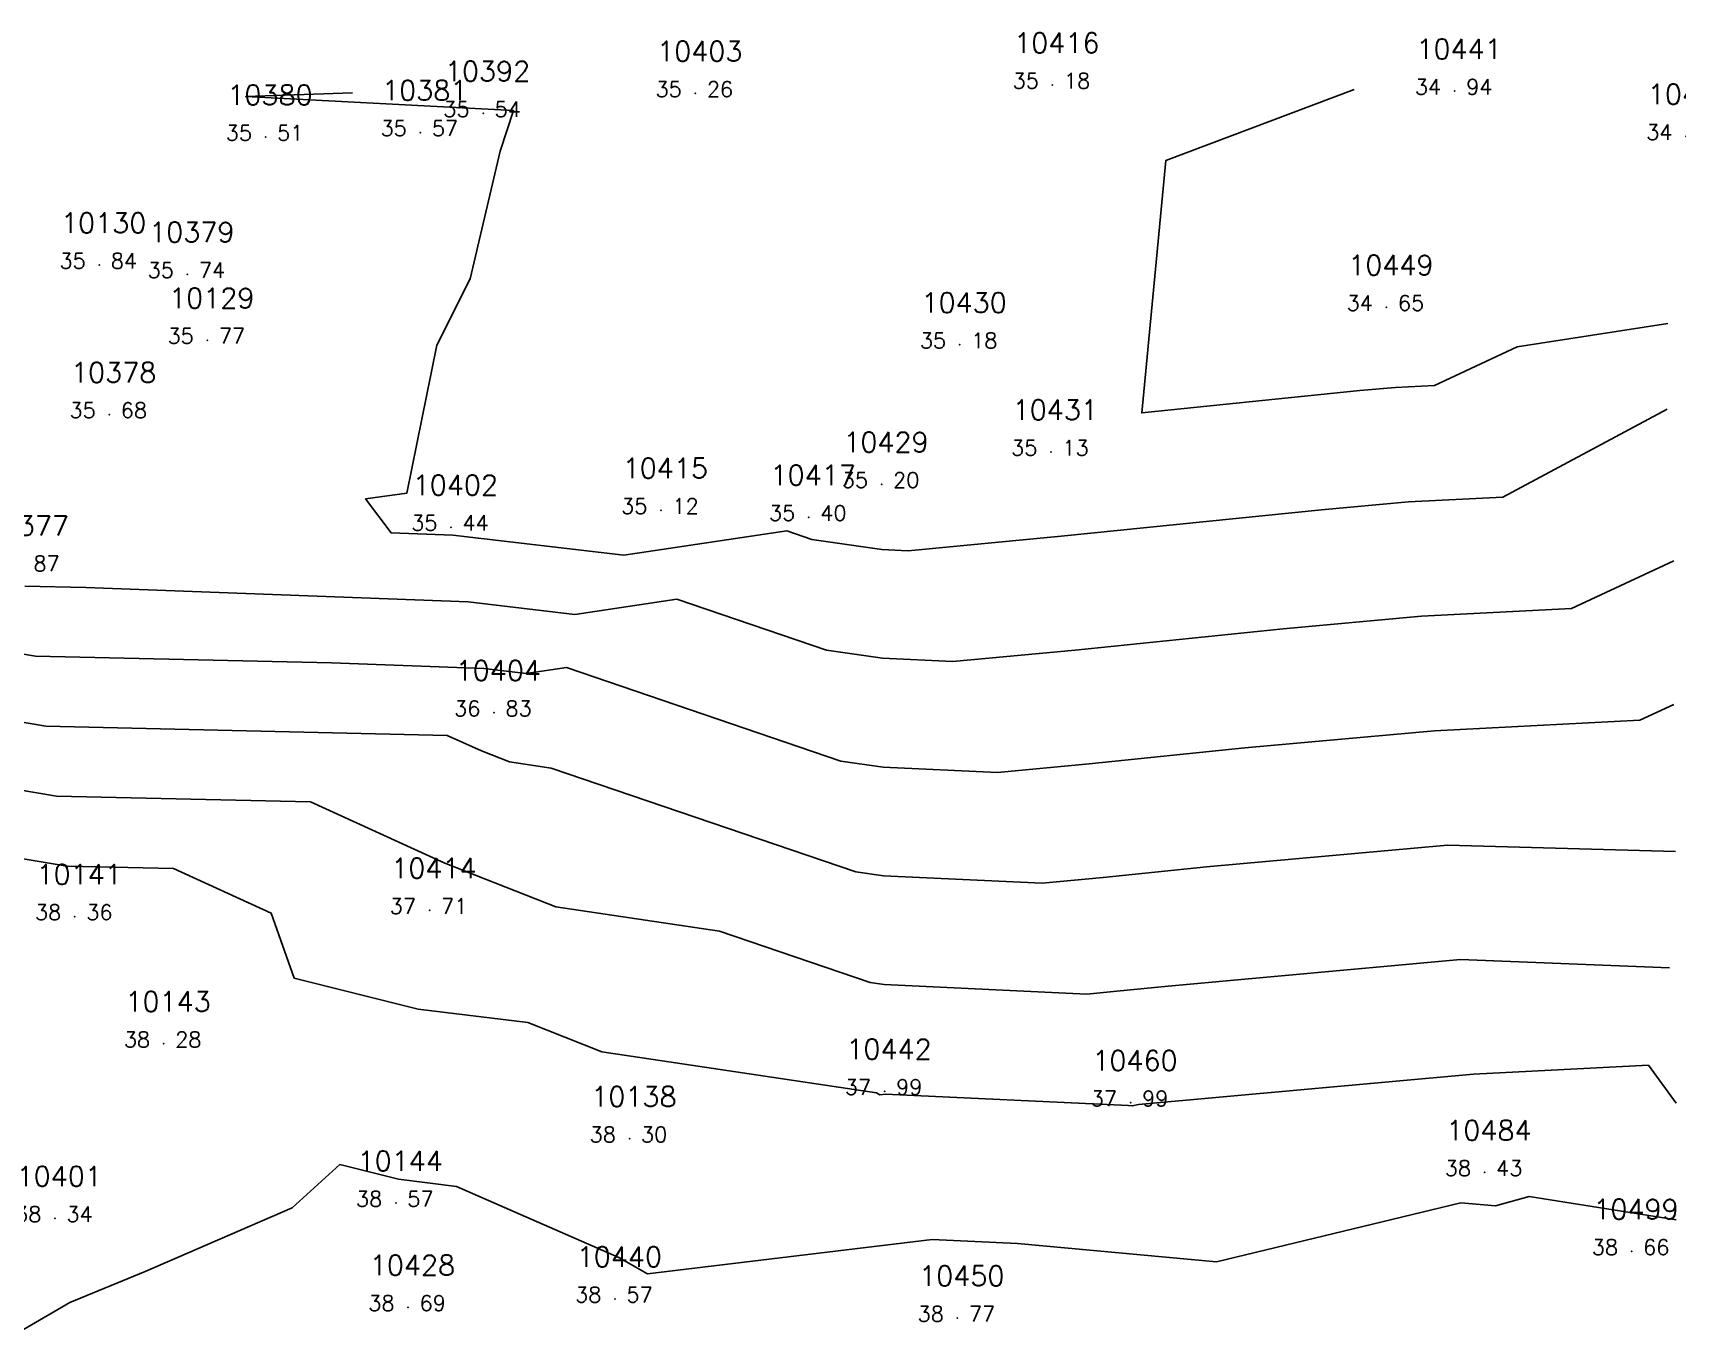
# Model space of a CAD drawing. Header units: millimetres. Extents: x 1412565 to 1412813, y 4931476 to 4931699.
# Drawn here: x 1412605.63 to 1412627.09, y 4931682.03 to 4931698.85 of the extents above; entities that cross this region are included whole.
import ezdxf
from ezdxf.enums import TextEntityAlignment as Align

# ---------------------------------------------------------------- set-up
doc = ezdxf.new("R2010")
doc.units = ezdxf.units.MM
for name, color, linetype in [('CIVIL', 50, 'Continuous'), ('CIVIL-DRAW', 80, 'Continuous'), ('CIVIL-NONAME', 130, 'Continuous'), ('CIVIL-TEXT', 240, 'Continuous'), ('CIVIL-Z', 50, 'Continuous'), ('Tcontours0', 7, 'Continuous'), ('Tcontours1', 7, 'Continuous'), ('Tcontours2', 7, 'Continuous')]:
    doc.layers.add(name, color=color, linetype=linetype)
doc.styles.add('CIVILCADMAIN', font='TXT.SHX')
doc.styles.get("Standard").update_dxf_attribs({"font": 'arial.ttf'})

# ---------------------------------------------------------------- blocks, each defined once
blk = doc.blocks.new('CIVIL-ZZ')
at = {"layer": 'CIVIL-DRAW'}
blk.add_point((0, 0), dxfattribs=at)
at = {"layer": 'CIVIL-NONAME'}
blk.add_attdef('NAME', text='', height=1.8, dxfattribs=at).set_placement((0, 2.1), align=Align.CENTER)
at = {"layer": 'CIVIL-TEXT', "flags": 8}
blk.add_attdef('TEXT', text='', height=2, dxfattribs=at).set_placement((0.2, -3.3), align=Align.CENTER)
at = {"layer": 'CIVIL-Z'}
blk.add_attdef('Z1', text='', height=1.6, dxfattribs=at).set_placement((-0.75, -0.225), align=Align.RIGHT)
blk.add_attdef('Z2', (0.75, -0.225), '', height=1.6, dxfattribs=at)

msp = doc.modelspace()

# ---------------------------------------------------------------- linework, layer by layer
at = {"layer": 'Tcontours0', "elevation": 35}
msp.add_lwpolyline([(1412622.877, 4931698.11), (1412620.421, 4931697.185), (1412620.106, 4931693.892), (1412622.95, 4931694.182), (1412623.419, 4931694.225), (1412623.926, 4931694.251), (1412625.006, 4931694.755), (1412626.972, 4931695.058)], dxfattribs=at)
at = {"layer": 'Tcontours1'}
for points, elevation in [([(1412605.526, 4931691.632), (1412606.324, 4931691.614), (1412611.316, 4931691.425), (1412612.708, 4931691.261), (1412614.036, 4931691.46), (1412615.989, 4931690.795), (1412616.721, 4931690.689), (1412617.642, 4931690.646), (1412619.236, 4931690.797), (1412621.95, 4931691.074), (1412623.757, 4931691.238), (1412625.714, 4931691.338), (1412627.049, 4931691.962)], 36), ([(1412604.875, 4931689.96), (1412605.803, 4931689.805), (1412611.042, 4931689.684), (1412611.488, 4931689.482), (1412611.855, 4931689.337), (1412612.397, 4931689.256), (1412616.372, 4931687.903), (1412616.736, 4931687.85), (1412618.807, 4931687.754), (1412619.6, 4931687.829), (1412620.95, 4931687.967), (1412624.096, 4931688.251), (1412627.071, 4931688.169)], 37), ([(1412604.331, 4931688.269), (1412606.08, 4931687.978), (1412607.467, 4931687.946), (1412608.744, 4931687.364), (1412609.045, 4931686.515), (1412610.662, 4931686.112), (1412612.093, 4931685.935), (1412613.059, 4931685.555), (1412616.643, 4931685.02), (1412616.689, 4931684.993), (1412616.762, 4931685.002), (1412619.931, 4931684.854), (1412619.982, 4931684.849), (1412620.065, 4931684.869), (1412624.434, 4931685.264), (1412626.719, 4931685.381), (1412627.081, 4931684.886)], 38)]:
    msp.add_lwpolyline(points, dxfattribs=dict(at, elevation=elevation))
at = {"layer": 'Tcontours2'}
for points, elevation in [([(1412609.805, 4931698.068), (1412608.412, 4931698.019), (1412611.906, 4931697.837), (1412611.731, 4931697.307), (1412611.342, 4931695.64), (1412610.905, 4931694.777), (1412610.512, 4931692.844), (1412609.975, 4931692.768), (1412610.309, 4931692.326), (1412611.114, 4931692.296), (1412613.346, 4931692.033), (1412615.473, 4931692.352), (1412615.798, 4931692.241), (1412616.714, 4931692.108), (1412617.059, 4931692.092), (1412619.055, 4931692.282), (1412622.45, 4931692.628), (1412623.588, 4931692.731), (1412624.82, 4931692.794), (1412626.965, 4931693.938)], 35.5), ([(1412605.147, 4931690.805), (1412605.665, 4931690.719), (1412609.532, 4931690.63), (1412611.517, 4931690.555), (1412612.071, 4931690.489), (1412612.598, 4931690.568), (1412616.18, 4931689.349), (1412616.729, 4931689.27), (1412618.224, 4931689.2), (1412619.418, 4931689.313), (1412621.45, 4931689.521), (1412623.926, 4931689.744), (1412626.608, 4931689.882), (1412627.049, 4931690.088)], 36.5), ([(1412604.603, 4931689.115), (1412605.942, 4931688.891), (1412609.255, 4931688.815), (1412611.01, 4931688.016), (1412612.457, 4931687.446), (1412614.596, 4931687.127), (1412616.563, 4931686.457), (1412616.743, 4931686.431), (1412619.389, 4931686.307), (1412619.782, 4931686.345), (1412620.45, 4931686.413), (1412624.265, 4931686.758), (1412626.994, 4931686.649)], 37.5), ([(1412604.9, 4931681.58), (1412606.115, 4931682.285), (1412607.098, 4931682.686), (1412609.016, 4931683.519), (1412609.639, 4931684.082), (1412610.406, 4931683.891), (1412611.161, 4931683.798), (1412613.279, 4931682.872), (1412613.655, 4931682.657), (1412617.371, 4931683.105), (1412618.482, 4931683.053), (1412621.083, 4931682.814), (1412624.269, 4931683.583), (1412624.722, 4931683.543), (1412625.164, 4931683.667), (1412627.079, 4931683.361)], 38.5)]:
    msp.add_lwpolyline(points, dxfattribs=dict(at, elevation=elevation))

# ---------------------------------------------------------------- block references
at = {"layer": 'CIVIL'}
ref = msp.add_blockref('CIVIL-ZZ', (1412618.94, 4931698.17, 35.18), dxfattribs=dict(at, xscale=0.2, yscale=0.2))
ref.add_attrib('Z2', '18', (1412619.09, 4931698.125), dxfattribs={"layer": 'CIVIL-Z', "height": 0.2, "style": 'CIVILCADMAIN'})
ref.add_attrib('Z1', '35', (1412618.42, 4931698.125), dxfattribs={"layer": 'CIVIL-Z', "height": 0.2, "style": 'CIVILCADMAIN'})
ref.add_attrib('NAME', '10416', (1412618.44, 4931698.59), dxfattribs={"layer": 'CIVIL-NONAME', "height": 0.26, "style": 'CIVILCADMAIN'})
ref = msp.add_blockref('CIVIL-ZZ', (1412614.28, 4931698.06, 35.26), dxfattribs=dict(at, xscale=0.2, yscale=0.2))
ref.add_attrib('Z2', '26', (1412614.43, 4931698.015), dxfattribs={"layer": 'CIVIL-Z', "height": 0.2, "style": 'CIVILCADMAIN'})
ref.add_attrib('Z1', '35', (1412613.76, 4931698.015), dxfattribs={"layer": 'CIVIL-Z', "height": 0.2, "style": 'CIVILCADMAIN'})
ref.add_attrib('NAME', '10403', (1412613.78, 4931698.48), dxfattribs={"layer": 'CIVIL-NONAME', "height": 0.26, "style": 'CIVILCADMAIN'})
ref = msp.add_blockref('CIVIL-ZZ', (1412624.19, 4931698.09, 34.94), dxfattribs=dict(at, xscale=0.2, yscale=0.2))
ref.add_attrib('Z2', '94', (1412624.34, 4931698.045), dxfattribs={"layer": 'CIVIL-Z', "height": 0.2, "style": 'CIVILCADMAIN'})
ref.add_attrib('Z1', '34', (1412623.67, 4931698.045), dxfattribs={"layer": 'CIVIL-Z', "height": 0.2, "style": 'CIVILCADMAIN'})
ref.add_attrib('NAME', '10441', (1412623.69, 4931698.51), dxfattribs={"layer": 'CIVIL-NONAME', "height": 0.26, "style": 'CIVILCADMAIN'})
ref = msp.add_blockref('CIVIL-ZZ', (1412611.51, 4931697.8, 35.54), dxfattribs=dict(at, xscale=0.2, yscale=0.2))
ref.add_attrib('Z2', '54', (1412611.66, 4931697.755), dxfattribs={"layer": 'CIVIL-Z', "height": 0.2, "style": 'CIVILCADMAIN'})
ref.add_attrib('Z1', '35', (1412610.99, 4931697.755), dxfattribs={"layer": 'CIVIL-Z', "height": 0.2, "style": 'CIVILCADMAIN'})
ref.add_attrib('NAME', '10392', (1412611.01, 4931698.22), dxfattribs={"layer": 'CIVIL-NONAME', "height": 0.26, "style": 'CIVILCADMAIN'})
ref = msp.add_blockref('CIVIL-ZZ', (1412608.67, 4931697.49, 35.51), dxfattribs=dict(at, xscale=0.2, yscale=0.2))
ref.add_attrib('Z2', '51', (1412608.82, 4931697.445), dxfattribs={"layer": 'CIVIL-Z', "height": 0.2, "style": 'CIVILCADMAIN'})
ref.add_attrib('Z1', '35', (1412608.15, 4931697.445), dxfattribs={"layer": 'CIVIL-Z', "height": 0.2, "style": 'CIVILCADMAIN'})
ref.add_attrib('NAME', '10380', (1412608.17, 4931697.91), dxfattribs={"layer": 'CIVIL-NONAME', "height": 0.26, "style": 'CIVILCADMAIN'})
ref = msp.add_blockref('CIVIL-ZZ', (1412610.69, 4931697.55, 35.57), dxfattribs=dict(at, xscale=0.2, yscale=0.2))
ref.add_attrib('Z2', '57', (1412610.84, 4931697.505), dxfattribs={"layer": 'CIVIL-Z', "height": 0.2, "style": 'CIVILCADMAIN'})
ref.add_attrib('Z1', '35', (1412610.17, 4931697.505), dxfattribs={"layer": 'CIVIL-Z', "height": 0.2, "style": 'CIVILCADMAIN'})
ref.add_attrib('NAME', '10381', (1412610.19, 4931697.97), dxfattribs={"layer": 'CIVIL-NONAME', "height": 0.26, "style": 'CIVILCADMAIN'})
ref = msp.add_blockref('CIVIL-ZZ', (1412627.21, 4931697.5, 34.86), dxfattribs=dict(at, xscale=0.2, yscale=0.2))
ref.add_attrib('Z2', '86', (1412627.36, 4931697.455), dxfattribs={"layer": 'CIVIL-Z', "height": 0.2, "style": 'CIVILCADMAIN'})
ref.add_attrib('Z1', '34', (1412626.69, 4931697.455), dxfattribs={"layer": 'CIVIL-Z', "height": 0.2, "style": 'CIVILCADMAIN'})
ref.add_attrib('NAME', '10461', (1412626.71, 4931697.92), dxfattribs={"layer": 'CIVIL-NONAME', "height": 0.26, "style": 'CIVILCADMAIN'})
ref = msp.add_blockref('CIVIL-ZZ', (1412606.5, 4931695.82, 35.84), dxfattribs=dict(at, xscale=0.2, yscale=0.2))
ref.add_attrib('Z2', '84', (1412606.65, 4931695.775), dxfattribs={"layer": 'CIVIL-Z', "height": 0.2, "style": 'CIVILCADMAIN'})
ref.add_attrib('Z1', '35', (1412605.98, 4931695.775), dxfattribs={"layer": 'CIVIL-Z', "height": 0.2, "style": 'CIVILCADMAIN'})
ref.add_attrib('NAME', '10130', (1412606, 4931696.24), dxfattribs={"layer": 'CIVIL-NONAME', "height": 0.26, "style": 'CIVILCADMAIN'})
ref = msp.add_blockref('CIVIL-ZZ', (1412607.65, 4931695.7, 35.74), dxfattribs=dict(at, xscale=0.2, yscale=0.2))
ref.add_attrib('Z2', '74', (1412607.8, 4931695.655), dxfattribs={"layer": 'CIVIL-Z', "height": 0.2, "style": 'CIVILCADMAIN'})
ref.add_attrib('Z1', '35', (1412607.13, 4931695.655), dxfattribs={"layer": 'CIVIL-Z', "height": 0.2, "style": 'CIVILCADMAIN'})
ref.add_attrib('NAME', '10379', (1412607.15, 4931696.12), dxfattribs={"layer": 'CIVIL-NONAME', "height": 0.26, "style": 'CIVILCADMAIN'})
ref = msp.add_blockref('CIVIL-ZZ', (1412623.3, 4931695.27, 34.65), dxfattribs=dict(at, xscale=0.2, yscale=0.2))
ref.add_attrib('Z2', '65', (1412623.45, 4931695.225), dxfattribs={"layer": 'CIVIL-Z', "height": 0.2, "style": 'CIVILCADMAIN'})
ref.add_attrib('Z1', '34', (1412622.78, 4931695.225), dxfattribs={"layer": 'CIVIL-Z', "height": 0.2, "style": 'CIVILCADMAIN'})
ref.add_attrib('NAME', '10449', (1412622.8, 4931695.69), dxfattribs={"layer": 'CIVIL-NONAME', "height": 0.26, "style": 'CIVILCADMAIN'})
ref = msp.add_blockref('CIVIL-ZZ', (1412607.91, 4931694.84, 35.77), dxfattribs=dict(at, xscale=0.2, yscale=0.2))
ref.add_attrib('Z2', '77', (1412608.06, 4931694.795), dxfattribs={"layer": 'CIVIL-Z', "height": 0.2, "style": 'CIVILCADMAIN'})
ref.add_attrib('Z1', '35', (1412607.39, 4931694.795), dxfattribs={"layer": 'CIVIL-Z', "height": 0.2, "style": 'CIVILCADMAIN'})
ref.add_attrib('NAME', '10129', (1412607.41, 4931695.26), dxfattribs={"layer": 'CIVIL-NONAME', "height": 0.26, "style": 'CIVILCADMAIN'})
ref = msp.add_blockref('CIVIL-ZZ', (1412617.73, 4931694.78, 35.18), dxfattribs=dict(at, xscale=0.2, yscale=0.2))
ref.add_attrib('Z2', '18', (1412617.88, 4931694.735), dxfattribs={"layer": 'CIVIL-Z', "height": 0.2, "style": 'CIVILCADMAIN'})
ref.add_attrib('Z1', '35', (1412617.21, 4931694.735), dxfattribs={"layer": 'CIVIL-Z', "height": 0.2, "style": 'CIVILCADMAIN'})
ref.add_attrib('NAME', '10430', (1412617.23, 4931695.2), dxfattribs={"layer": 'CIVIL-NONAME', "height": 0.26, "style": 'CIVILCADMAIN'})
ref = msp.add_blockref('CIVIL-ZZ', (1412606.63, 4931693.87, 35.68), dxfattribs=dict(at, xscale=0.2, yscale=0.2))
ref.add_attrib('Z2', '68', (1412606.78, 4931693.825), dxfattribs={"layer": 'CIVIL-Z', "height": 0.2, "style": 'CIVILCADMAIN'})
ref.add_attrib('Z1', '35', (1412606.11, 4931693.825), dxfattribs={"layer": 'CIVIL-Z', "height": 0.2, "style": 'CIVILCADMAIN'})
ref.add_attrib('NAME', '10378', (1412606.13, 4931694.29), dxfattribs={"layer": 'CIVIL-NONAME', "height": 0.26, "style": 'CIVILCADMAIN'})
ref = msp.add_blockref('CIVIL-ZZ', (1412618.92, 4931693.38, 35.13), dxfattribs=dict(at, xscale=0.2, yscale=0.2))
ref.add_attrib('Z2', '13', (1412619.07, 4931693.335), dxfattribs={"layer": 'CIVIL-Z', "height": 0.2, "style": 'CIVILCADMAIN'})
ref.add_attrib('Z1', '35', (1412618.4, 4931693.335), dxfattribs={"layer": 'CIVIL-Z', "height": 0.2, "style": 'CIVILCADMAIN'})
ref.add_attrib('NAME', '10431', (1412618.42, 4931693.8), dxfattribs={"layer": 'CIVIL-NONAME', "height": 0.26, "style": 'CIVILCADMAIN'})
ref = msp.add_blockref('CIVIL-ZZ', (1412616.71, 4931692.96, 35.2), dxfattribs=dict(at, xscale=0.2, yscale=0.2))
ref.add_attrib('Z2', '20', (1412616.86, 4931692.915), dxfattribs={"layer": 'CIVIL-Z', "height": 0.2, "style": 'CIVILCADMAIN'})
ref.add_attrib('Z1', '35', (1412616.19, 4931692.915), dxfattribs={"layer": 'CIVIL-Z', "height": 0.2, "style": 'CIVILCADMAIN'})
ref.add_attrib('NAME', '10429', (1412616.21, 4931693.38), dxfattribs={"layer": 'CIVIL-NONAME', "height": 0.26, "style": 'CIVILCADMAIN'})
ref = msp.add_blockref('CIVIL-ZZ', (1412613.83, 4931692.62, 35.12), dxfattribs=dict(at, xscale=0.2, yscale=0.2))
ref.add_attrib('Z2', '12', (1412613.98, 4931692.575), dxfattribs={"layer": 'CIVIL-Z', "height": 0.2, "style": 'CIVILCADMAIN'})
ref.add_attrib('Z1', '35', (1412613.31, 4931692.575), dxfattribs={"layer": 'CIVIL-Z', "height": 0.2, "style": 'CIVILCADMAIN'})
ref.add_attrib('NAME', '10415', (1412613.33, 4931693.04), dxfattribs={"layer": 'CIVIL-NONAME', "height": 0.26, "style": 'CIVILCADMAIN'})
ref = msp.add_blockref('CIVIL-ZZ', (1412615.76, 4931692.53, 35.4), dxfattribs=dict(at, xscale=0.2, yscale=0.2))
ref.add_attrib('Z2', '40', (1412615.91, 4931692.485), dxfattribs={"layer": 'CIVIL-Z', "height": 0.2, "style": 'CIVILCADMAIN'})
ref.add_attrib('Z1', '35', (1412615.24, 4931692.485), dxfattribs={"layer": 'CIVIL-Z', "height": 0.2, "style": 'CIVILCADMAIN'})
ref.add_attrib('NAME', '10417', (1412615.26, 4931692.95), dxfattribs={"layer": 'CIVIL-NONAME', "height": 0.26, "style": 'CIVILCADMAIN'})
ref = msp.add_blockref('CIVIL-ZZ', (1412611.09, 4931692.4, 35.44), dxfattribs=dict(at, xscale=0.2, yscale=0.2))
ref.add_attrib('Z2', '44', (1412611.24, 4931692.355), dxfattribs={"layer": 'CIVIL-Z', "height": 0.2, "style": 'CIVILCADMAIN'})
ref.add_attrib('Z1', '35', (1412610.57, 4931692.355), dxfattribs={"layer": 'CIVIL-Z', "height": 0.2, "style": 'CIVILCADMAIN'})
ref.add_attrib('NAME', '10402', (1412610.59, 4931692.82), dxfattribs={"layer": 'CIVIL-NONAME', "height": 0.26, "style": 'CIVILCADMAIN'})
ref = msp.add_blockref('CIVIL-ZZ', (1412605.49, 4931691.87, 35.87), dxfattribs=dict(at, xscale=0.2, yscale=0.2))
ref.add_attrib('Z2', '87', (1412605.64, 4931691.825), dxfattribs={"layer": 'CIVIL-Z', "height": 0.2, "style": 'CIVILCADMAIN'})
ref.add_attrib('Z1', '35', (1412604.97, 4931691.825), dxfattribs={"layer": 'CIVIL-Z', "height": 0.2, "style": 'CIVILCADMAIN'})
ref.add_attrib('NAME', '10377', (1412604.99, 4931692.29), dxfattribs={"layer": 'CIVIL-NONAME', "height": 0.26, "style": 'CIVILCADMAIN'})
ref = msp.add_blockref('CIVIL-ZZ', (1412611.65, 4931689.98, 36.83), dxfattribs=dict(at, xscale=0.2, yscale=0.2))
ref.add_attrib('Z2', '83', (1412611.8, 4931689.935), dxfattribs={"layer": 'CIVIL-Z', "height": 0.2, "style": 'CIVILCADMAIN'})
ref.add_attrib('Z1', '36', (1412611.13, 4931689.935), dxfattribs={"layer": 'CIVIL-Z', "height": 0.2, "style": 'CIVILCADMAIN'})
ref.add_attrib('NAME', '10404', (1412611.15, 4931690.4), dxfattribs={"layer": 'CIVIL-NONAME', "height": 0.26, "style": 'CIVILCADMAIN'})
ref = msp.add_blockref('CIVIL-ZZ', (1412610.81, 4931687.4, 37.71), dxfattribs=dict(at, xscale=0.2, yscale=0.2))
ref.add_attrib('Z2', '71', (1412610.96, 4931687.355), dxfattribs={"layer": 'CIVIL-Z', "height": 0.2, "style": 'CIVILCADMAIN'})
ref.add_attrib('Z1', '37', (1412610.29, 4931687.355), dxfattribs={"layer": 'CIVIL-Z', "height": 0.2, "style": 'CIVILCADMAIN'})
ref.add_attrib('NAME', '10414', (1412610.31, 4931687.82), dxfattribs={"layer": 'CIVIL-NONAME', "height": 0.26, "style": 'CIVILCADMAIN'})
ref = msp.add_blockref('CIVIL-ZZ', (1412606.18, 4931687.32, 38.36), dxfattribs=dict(at, xscale=0.2, yscale=0.2))
ref.add_attrib('Z2', '36', (1412606.33, 4931687.275), dxfattribs={"layer": 'CIVIL-Z', "height": 0.2, "style": 'CIVILCADMAIN'})
ref.add_attrib('Z1', '38', (1412605.66, 4931687.275), dxfattribs={"layer": 'CIVIL-Z', "height": 0.2, "style": 'CIVILCADMAIN'})
ref.add_attrib('NAME', '10141', (1412605.68, 4931687.74), dxfattribs={"layer": 'CIVIL-NONAME', "height": 0.26, "style": 'CIVILCADMAIN'})
ref = msp.add_blockref('CIVIL-ZZ', (1412607.34, 4931685.66, 38.28), dxfattribs=dict(at, xscale=0.2, yscale=0.2))
ref.add_attrib('Z2', '28', (1412607.49, 4931685.615), dxfattribs={"layer": 'CIVIL-Z', "height": 0.2, "style": 'CIVILCADMAIN'})
ref.add_attrib('Z1', '38', (1412606.82, 4931685.615), dxfattribs={"layer": 'CIVIL-Z', "height": 0.2, "style": 'CIVILCADMAIN'})
ref.add_attrib('NAME', '10143', (1412606.84, 4931686.08), dxfattribs={"layer": 'CIVIL-NONAME', "height": 0.26, "style": 'CIVILCADMAIN'})
ref = msp.add_blockref('CIVIL-ZZ', (1412616.75, 4931685.04, 37.99), dxfattribs=dict(at, xscale=0.2, yscale=0.2))
ref.add_attrib('Z2', '99', (1412616.9, 4931684.995), dxfattribs={"layer": 'CIVIL-Z', "height": 0.2, "style": 'CIVILCADMAIN'})
ref.add_attrib('Z1', '37', (1412616.23, 4931684.995), dxfattribs={"layer": 'CIVIL-Z', "height": 0.2, "style": 'CIVILCADMAIN'})
ref.add_attrib('NAME', '10442', (1412616.25, 4931685.46), dxfattribs={"layer": 'CIVIL-NONAME', "height": 0.26, "style": 'CIVILCADMAIN'})
ref = msp.add_blockref('CIVIL-ZZ', (1412619.96, 4931684.89, 37.99), dxfattribs=dict(at, xscale=0.2, yscale=0.2))
ref.add_attrib('Z2', '99', (1412620.11, 4931684.845), dxfattribs={"layer": 'CIVIL-Z', "height": 0.2, "style": 'CIVILCADMAIN'})
ref.add_attrib('Z1', '37', (1412619.44, 4931684.845), dxfattribs={"layer": 'CIVIL-Z', "height": 0.2, "style": 'CIVILCADMAIN'})
ref.add_attrib('NAME', '10460', (1412619.46, 4931685.31), dxfattribs={"layer": 'CIVIL-NONAME', "height": 0.26, "style": 'CIVILCADMAIN'})
ref = msp.add_blockref('CIVIL-ZZ', (1412613.42, 4931684.42, 38.3), dxfattribs=dict(at, xscale=0.2, yscale=0.2))
ref.add_attrib('Z2', '30', (1412613.57, 4931684.375), dxfattribs={"layer": 'CIVIL-Z', "height": 0.2, "style": 'CIVILCADMAIN'})
ref.add_attrib('Z1', '38', (1412612.9, 4931684.375), dxfattribs={"layer": 'CIVIL-Z', "height": 0.2, "style": 'CIVILCADMAIN'})
ref.add_attrib('NAME', '10138', (1412612.92, 4931684.84), dxfattribs={"layer": 'CIVIL-NONAME', "height": 0.26, "style": 'CIVILCADMAIN'})
ref = msp.add_blockref('CIVIL-ZZ', (1412624.58, 4931683.98, 38.43), dxfattribs=dict(at, xscale=0.2, yscale=0.2))
ref.add_attrib('Z2', '43', (1412624.73, 4931683.935), dxfattribs={"layer": 'CIVIL-Z', "height": 0.2, "style": 'CIVILCADMAIN'})
ref.add_attrib('Z1', '38', (1412624.06, 4931683.935), dxfattribs={"layer": 'CIVIL-Z', "height": 0.2, "style": 'CIVILCADMAIN'})
ref.add_attrib('NAME', '10484', (1412624.08, 4931684.4), dxfattribs={"layer": 'CIVIL-NONAME', "height": 0.26, "style": 'CIVILCADMAIN'})
ref = msp.add_blockref('CIVIL-ZZ', (1412610.37, 4931683.58, 38.57), dxfattribs=dict(at, xscale=0.2, yscale=0.2))
ref.add_attrib('Z2', '57', (1412610.52, 4931683.535), dxfattribs={"layer": 'CIVIL-Z', "height": 0.2, "style": 'CIVILCADMAIN'})
ref.add_attrib('Z1', '38', (1412609.85, 4931683.535), dxfattribs={"layer": 'CIVIL-Z', "height": 0.2, "style": 'CIVILCADMAIN'})
ref.add_attrib('NAME', '10144', (1412609.87, 4931684), dxfattribs={"layer": 'CIVIL-NONAME', "height": 0.26, "style": 'CIVILCADMAIN'})
ref = msp.add_blockref('CIVIL-ZZ', (1412605.92, 4931683.38, 38.34), dxfattribs=dict(at, xscale=0.2, yscale=0.2))
ref.add_attrib('Z2', '34', (1412606.07, 4931683.335), dxfattribs={"layer": 'CIVIL-Z', "height": 0.2, "style": 'CIVILCADMAIN'})
ref.add_attrib('Z1', '38', (1412605.4, 4931683.335), dxfattribs={"layer": 'CIVIL-Z', "height": 0.2, "style": 'CIVILCADMAIN'})
ref.add_attrib('NAME', '10401', (1412605.42, 4931683.8), dxfattribs={"layer": 'CIVIL-NONAME', "height": 0.26, "style": 'CIVILCADMAIN'})
ref = msp.add_blockref('CIVIL-ZZ', (1412626.5, 4931682.95, 38.66), dxfattribs=dict(at, xscale=0.2, yscale=0.2))
ref.add_attrib('Z2', '66', (1412626.65, 4931682.905), dxfattribs={"layer": 'CIVIL-Z', "height": 0.2, "style": 'CIVILCADMAIN'})
ref.add_attrib('Z1', '38', (1412625.98, 4931682.905), dxfattribs={"layer": 'CIVIL-Z', "height": 0.2, "style": 'CIVILCADMAIN'})
ref.add_attrib('NAME', '10499', (1412626, 4931683.37), dxfattribs={"layer": 'CIVIL-NONAME', "height": 0.26, "style": 'CIVILCADMAIN'})
ref = msp.add_blockref('CIVIL-ZZ', (1412610.53, 4931682.22, 38.69), dxfattribs=dict(at, xscale=0.2, yscale=0.2))
ref.add_attrib('Z2', '69', (1412610.68, 4931682.175), dxfattribs={"layer": 'CIVIL-Z', "height": 0.2, "style": 'CIVILCADMAIN'})
ref.add_attrib('Z1', '38', (1412610.01, 4931682.175), dxfattribs={"layer": 'CIVIL-Z', "height": 0.2, "style": 'CIVILCADMAIN'})
ref.add_attrib('NAME', '10428', (1412610.03, 4931682.64), dxfattribs={"layer": 'CIVIL-NONAME', "height": 0.26, "style": 'CIVILCADMAIN'})
ref = msp.add_blockref('CIVIL-ZZ', (1412613.23, 4931682.33, 38.57), dxfattribs=dict(at, xscale=0.2, yscale=0.2))
ref.add_attrib('Z2', '57', (1412613.38, 4931682.285), dxfattribs={"layer": 'CIVIL-Z', "height": 0.2, "style": 'CIVILCADMAIN'})
ref.add_attrib('Z1', '38', (1412612.71, 4931682.285), dxfattribs={"layer": 'CIVIL-Z', "height": 0.2, "style": 'CIVILCADMAIN'})
ref.add_attrib('NAME', '10440', (1412612.73, 4931682.75), dxfattribs={"layer": 'CIVIL-NONAME', "height": 0.26, "style": 'CIVILCADMAIN'})
ref = msp.add_blockref('CIVIL-ZZ', (1412617.7, 4931682.08, 38.77), dxfattribs=dict(at, xscale=0.2, yscale=0.2))
ref.add_attrib('Z2', '77', (1412617.85, 4931682.035), dxfattribs={"layer": 'CIVIL-Z', "height": 0.2, "style": 'CIVILCADMAIN'})
ref.add_attrib('Z1', '38', (1412617.18, 4931682.035), dxfattribs={"layer": 'CIVIL-Z', "height": 0.2, "style": 'CIVILCADMAIN'})
ref.add_attrib('NAME', '10450', (1412617.2, 4931682.5), dxfattribs={"layer": 'CIVIL-NONAME', "height": 0.26, "style": 'CIVILCADMAIN'})

doc.saveas('drawing.dxf')
